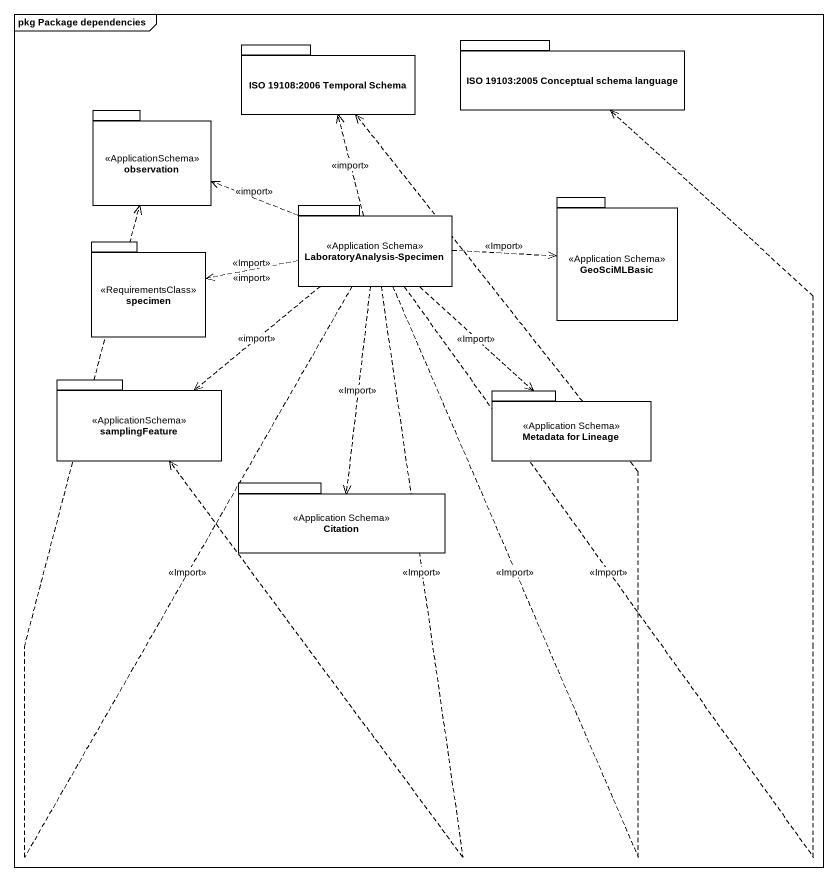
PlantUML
@startuml
mainframe pkg Package dependencies
package "ISO 19108:2006 Temporal Schema" as ISO_19108_2006_Temporal {
}
package "ISO 19103:2005 Conceptual schema language" as ISO_19103_2005_Conceptual {
}
package observation <<ApplicationSchema>> {
}
package "LaboratoryAnalysis-Specimen" as LaboratoryAnalysis_Specimen <<Application Schema>> {
}
package GeoSciMLBasic <<Application Schema>> {
}
package specimen <<RequirementsClass>> {
}
package samplingFeature <<ApplicationSchema>> {
}
package "Metadata for Lineage" as Metadata_for_Lineage <<Application Schema>> {
}
package Citation <<Application Schema>> {
}
LaboratoryAnalysis_Specimen .up.> ISO_19108_2006_Temporal : <<import>>
LaboratoryAnalysis_Specimen .up.> ISO_19108_2006_Temporal : <<Import>>
LaboratoryAnalysis_Specimen .up.> ISO_19103_2005_Conceptual : <<Import>>
LaboratoryAnalysis_Specimen .left.> observation : <<import>>
LaboratoryAnalysis_Specimen .left.> observation : <<Import>>
LaboratoryAnalysis_Specimen .right.> GeoSciMLBasic : <<Import>>
LaboratoryAnalysis_Specimen .left.> specimen : <<import>>
LaboratoryAnalysis_Specimen .left.> specimen : <<Import>>
LaboratoryAnalysis_Specimen ..> samplingFeature : <<Import>>
LaboratoryAnalysis_Specimen ..> samplingFeature : <<import>>
LaboratoryAnalysis_Specimen ..> Metadata_for_Lineage : <<Import>>
LaboratoryAnalysis_Specimen ..> Citation : <<Import>>
@enduml
